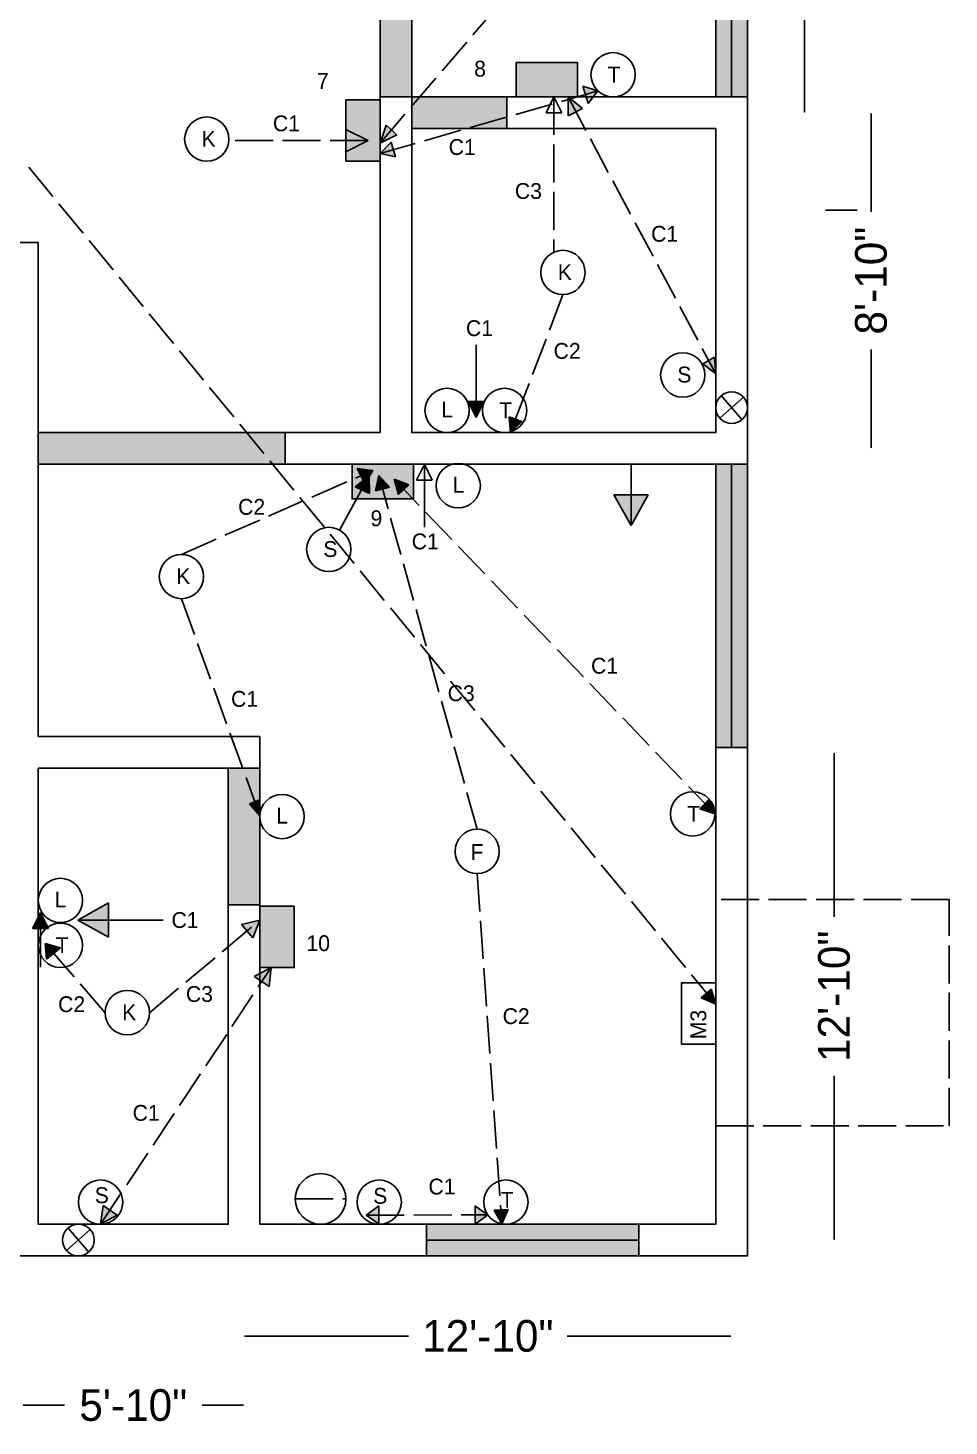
# Model space of a CAD drawing. Header units: feet. Extents: x -107 to 500, y -350 to 504.
# Drawn here: x 208.9 to 499.9, y -347.5 to 94 of the extents above; entities that cross this region are included whole.
import ezdxf

# ---------------------------------------------------------------- set-up
doc = ezdxf.new("R2010")
doc.units = ezdxf.units.FT
doc.header["$MEASUREMENT"] = 0
doc.linetypes.add('ACAD_ISO02W100', pattern=[15, 12, -3])
doc.dimstyles.get("Standard").update_dxf_attribs({"dimtxt": 0.18, "dimasz": 0.18, "dimexe": 0.18, "dimexo": 0.0625, "dimgap": 0.09, "dimtad": 0, "dimtih": 1, "dimtoh": 1, "dimdec": 4, "dimzin": 0, "dimdsep": 46, "dimtxsty": 'Standard', "dimcen": 0.09, "dimadec": 0, "dimazin": 0, "dimtfac": 1, "dimtdec": 4, "dimtofl": 0, "dimtmove": 0, "dimatfit": 3, "dimfxl": 1, "dimtolj": 1, "dimtzin": 0, "dimarcsym": 0})

# ---------------------------------------------------------------- blocks, each defined once
blk = doc.blocks.new('*D28')
at = {"color": 0, "lineweight": -2}
for p, q in [((454.19, 173.02), (454.19, 141.96)), ((454.19, 67.38), (454.19, 98.45))]:
    blk.add_line(p, q, dxfattribs=at)
at = {"color": 0}
for points in [[(454.16, 173.02), (454.22, 173.02), (454.19, 173.2)], [(454.16, 67.38), (454.22, 67.38), (454.19, 67.2)]]:
    blk.add_solid(points, dxfattribs=at)
at = {"layer": 'Defpoints', "color": 0}
for p in [(431.16, 173.2), (431.16, 67.2), (454.19, 67.2)]:
    blk.add_point(p, dxfattribs=at)
at = {"color": 0, "insert": (454.19, 120.2), "char_height": 10, "attachment_point": 5, "rotation": 90}
blk.add_mtext('\\A1;8\'-10"', dxfattribs=at)
blk = doc.blocks.new('*D29')
at = {"color": 0, "lineweight": -2}
for p, q in [((475.25, 67.02), (475.25, 35.96)), ((475.25, -38.62), (475.25, -7.55))]:
    blk.add_line(p, q, dxfattribs=at)
at = {"color": 0}
for points in [[(475.22, 67.02), (475.28, 67.02), (475.25, 67.2)], [(475.22, -38.62), (475.28, -38.62), (475.25, -38.8)]]:
    blk.add_solid(points, dxfattribs=at)
at = {"layer": 'Defpoints', "color": 0}
for p in [(431.16, 67.2), (431.16, -38.8), (475.25, -38.8)]:
    blk.add_point(p, dxfattribs=at)
at = {"color": 0, "insert": (475.25, 14.2), "char_height": 10, "attachment_point": 5, "rotation": 90}
blk.add_mtext('\\A1;8\'-10"', dxfattribs=at)
blk = doc.blocks.new('*D30')
at = {"color": 0, "lineweight": -2}
for p, q in [((463.57, -134.98), (463.57, -186.71)), ((463.57, -288.62), (463.57, -236.89))]:
    blk.add_line(p, q, dxfattribs=at)
at = {"color": 0}
for points in [[(463.54, -134.98), (463.6, -134.98), (463.57, -134.8)], [(463.54, -288.62), (463.6, -288.62), (463.57, -288.8)]]:
    blk.add_solid(points, dxfattribs=at)
at = {"layer": 'Defpoints', "color": 0}
for p in [(277.16, -134.8), (463.57, -134.8), (277.16, -288.8)]:
    blk.add_point(p, dxfattribs=at)
at = {"color": 0, "insert": (463.57, -211.8), "char_height": 10, "attachment_point": 5, "rotation": 90}
blk.add_mtext('\\A1;12\'-10"', dxfattribs=at)
blk = doc.blocks.new('*D31')
at = {"color": 0, "lineweight": -2}
for p, q in [((277.34, -319.1), (329.07, -319.1)), ((430.98, -319.1), (379.25, -319.1))]:
    blk.add_line(p, q, dxfattribs=at)
at = {"color": 0}
for points in [[(277.34, -319.07), (277.34, -319.13), (277.16, -319.1)], [(430.98, -319.07), (430.98, -319.13), (431.16, -319.1)]]:
    blk.add_solid(points, dxfattribs=at)
at = {"layer": 'Defpoints', "color": 0}
for p in [(277.16, -288.8), (431.16, -288.8), (431.16, -319.1)]:
    blk.add_point(p, dxfattribs=at)
at = {"color": 0, "insert": (354.16, -319.1), "char_height": 10, "attachment_point": 5}
blk.add_mtext('\\A1;12\'-10"', dxfattribs=at)
blk = doc.blocks.new('*D32')
at = {"color": 0, "lineweight": -2}
for p, q in [((207.34, -340.95), (220.41, -340.95)), ((276.98, -340.95), (263.92, -340.95))]:
    blk.add_line(p, q, dxfattribs=at)
at = {"color": 0}
for points in [[(207.34, -340.92), (207.34, -340.98), (207.16, -340.95)], [(276.98, -340.92), (276.98, -340.98), (277.16, -340.95)]]:
    blk.add_solid(points, dxfattribs=at)
at = {"layer": 'Defpoints', "color": 0}
for p in [(207.16, -288.8), (277.16, -288.8), (207.16, -340.95)]:
    blk.add_point(p, dxfattribs=at)
at = {"color": 0, "insert": (242.16, -340.95), "char_height": 10, "attachment_point": 5}
blk.add_mtext('\\A1;5\'-10"', dxfattribs=at)

msp = doc.modelspace()

# ---------------------------------------------------------------- hatches: boundary and pattern name
at = {"linetype": 'ACAD_ISO02W100'}
h = msp.add_hatch(color=70, dxfattribs=at)
h.paths.add_polyline_path([(77.32709, 464.20329), (77.32709, 469.20329), (48.28656, 469.20329), (48.28656, 464.20329)])
h.paths.add_polyline_path([(77.32709, 459.20329), (77.32709, 464.20329), (48.28656, 464.20329), (48.28656, 459.20329)])
h.paths.add_polyline_path([(207.43072, 464.20329), (207.43072, 469.20329), (135.47323, 469.20329), (135.47323, 464.20329)])
h.paths.add_polyline_path([(135.47323, 464.20329), (135.47323, 459.20329), (159.53886, 459.20329, -0.00760481), (159.75178, 459.20329), (184.9185, 459.20329, -0.137077422), (188.68588, 459.20329), (207.43072, 459.20329), (207.43072, 464.20329)])
h.paths.add_polyline_path([(372.28764, 464.20329), (372.28764, 469.20329), (318.16192, 469.20329), (318.16192, 464.20329)])
h.paths.add_polyline_path([(318.16192, 464.20329), (318.16192, 459.20329), (368.31981, 459.20329, -0.089970811), (371.17576, 459.20329), (372.28764, 459.20329), (372.28764, 464.20329)])
h.paths.add_polyline_path([(426.16192, -133.25569), (431.16192, -133.25569), (431.16192, -43.79671), (426.16192, -43.79671)])
h.paths.add_polyline_path([(436.16192, -43.79671), (431.16192, -43.79671), (431.16192, -133.25569), (436.16192, -133.25569)])
h.paths.add_polyline_path([(426.16192, 72.20329), (431.16192, 72.20329), (431.16192, 168.20329), (426.16192, 168.20329)])
h.paths.add_polyline_path([(436.16192, 168.20329), (431.16192, 168.20329), (431.16192, 72.20329), (436.16192, 72.20329)])
h.paths.add_polyline_path([(401.85983, -288.79671), (401.85983, -283.79671), (359.8824, -283.79671, -0.000193978), (359.87696, -283.79671), (334.83154, -283.79671), (334.83154, -288.79671)])
h.paths.add_polyline_path([(401.85983, -293.79671), (401.85983, -288.79671), (334.83154, -288.79671), (334.83154, -293.79671)])
h.paths.add_polyline_path([(146.16091, -288.79671), (146.16091, -283.79671), (120.80603, -283.79671, -0.000273873), (120.79836, -283.79671), (73.5772, -283.79671), (73.5772, -288.79671)])
h.paths.add_polyline_path([(73.5772, -288.79671), (73.5772, -293.79671), (146.16091, -293.79671), (146.16091, -288.79671)])
h.paths.add_polyline_path([(23.61951, -288.79671), (23.61951, -283.79671), (-42.17471, -283.79671), (-42.17471, -288.79671)])
h.paths.add_polyline_path([(-42.17471, -288.79671), (-42.17471, -293.79671), (23.61951, -293.79671), (23.61951, -288.79671)])
h = msp.add_hatch(color=104)
h.paths.add_polyline_path([(36.16192, 26.20329), (46.16192, 26.20329), (46.16192, 132.20329), (36.16192, 132.20329)])
h.paths.add_polyline_path([(202.16192, 16.20329), (202.16192, 26.20329), (154.16192, 26.20329), (154.16192, 16.20329)])
h.paths.add_polyline_path([(46.16192, 224.20329), (46.16192, 214.20329), (82.16192, 214.20329), (82.16192, 224.20329)])
h.paths.add_polyline_path([(118.16192, 224.20329), (128.16192, 224.20329), (128.16192, 284.20329), (118.16192, 284.20329)])
h.paths.add_polyline_path([(248.16192, 274.20329), (248.16192, 284.20329), (184.01105, 284.20329), (184.01105, 274.20329)])
h.paths.add_polyline_path([(306.16192, 274.20329), (306.16192, 284.20329), (258.16192, 284.20329), (258.16192, 274.20329)])
h.paths.add_polyline_path([(320.16192, 274.20329), (320.16192, 284.20329), (306.16192, 284.20329), (306.16192, 274.20329)])
h.paths.add_polyline_path([(360.16192, 284.20329), (360.16192, 274.20329), (377.743, 274.20329), (377.743, 284.20329)])
h.paths.add_polyline_path([(378.16193, 284.20329), (388.16193, 284.20329), (388.16193, 332.20329), (388.16192, 332.20329), (388.16192, 380.63037), (378.16193, 380.63037)])
h.paths.add_polyline_path([(330.16192, 168.20329), (320.16192, 168.20329), (320.16192, 72.20329), (330.16192, 72.20329)])
h.paths.add_polyline_path([(330.16192, 72.20329), (330.16192, 62.20329), (360.16192, 62.20329), (360.16192, 72.20329)])
h.paths.add_polyline_path([(290.16192, -43.79671), (290.16192, -33.79671), (212.16192, -33.79671), (212.16192, -43.79671)])
h.paths.add_polyline_path([(282.16192, -139.79671), (272.16192, -139.79671), (272.16192, -169.79671), (272.16192, -182.95038), (282.16192, -182.95038), (282.16192, -169.79671)])
at = {"true_color": 0x000000}
h = msp.add_hatch(color=18, dxfattribs=at)
h.paths.add_polyline_path([(192.25413, -84.1907), (182.5645, -89.61137), (192.25413, -89.61137)])
h.paths.add_polyline_path([(192.25413, -89.61137), (182.5645, -89.61137), (192.25413, -95.03205)])
h.paths.add_polyline_path([(310.29159, 245.39137), (300.60196, 239.97069), (310.29159, 239.97069)])
h.paths.add_polyline_path([(310.29159, 239.97069), (300.60196, 239.97069), (310.29159, 234.55002)])
h.paths.add_polyline_path([(137.85156, 311.10026), (137.85156, 305.67959), (147.54119, 305.67959)])
h.paths.add_polyline_path([(147.54119, 305.67959), (137.85156, 305.67959), (137.85156, 300.25891)])
h.paths.add_polyline_path([(399.42251, -53.4718), (394.00183, -53.4718), (399.42251, -63.16144)])
h.paths.add_polyline_path([(404.84318, -53.4718), (399.42251, -53.4718), (399.42251, -63.16144)])
at = {"linetype": 'ACAD_ISO02W100'}
h = msp.add_hatch(color=253, dxfattribs=at)
h.paths.add_polyline_path([(183.54119, 295.04464), (164.16192, 295.04464), (164.16192, 284.20329), (183.54119, 284.20329)])
h.paths.add_polyline_path([(147.54119, 274.20329), (128.16192, 274.20329), (128.16192, 263.3083), (147.54119, 263.3083)])
h.paths.add_polyline_path([(339.54119, 295.04464), (320.16192, 295.04464), (320.16192, 284.20329), (339.54119, 284.20329)])
h.paths.add_polyline_path([(358.92046, 295.04464), (339.54119, 295.04464), (339.54119, 284.20329), (358.92046, 284.20329)])
h.paths.add_polyline_path([(429.05415, 295.04464), (409.67488, 295.04464), (409.67488, 284.20329), (429.05415, 284.20329)])
h.paths.add_polyline_path([(139.00327, 223.20944), (128.16193, 223.20944), (128.16193, 203.83017), (139.00327, 203.83017)])
h.paths.add_polyline_path([(320.16192, 71.33301), (309.33212, 71.33301), (309.33212, 51.95374), (320.16192, 51.95374)])
h.paths.add_polyline_path([(382.52139, 83.04464), (363.14212, 83.04464), (363.14212, 72.20329), (382.52139, 72.20329)])
h.paths.add_polyline_path([(104.24588, 37.04464), (84.86661, 37.04464), (84.86661, 26.20329), (104.24588, 26.20329)])
h.paths.add_polyline_path([(140.88916, 16.20329), (121.50989, 16.20329), (121.50989, 5.45737), (140.88916, 5.45737)])
h.paths.add_polyline_path([(293.00327, -183.3357), (282.16193, -183.3357), (282.16193, -202.71497), (293.00327, -202.71497)])
h.paths.add_polyline_path([(330.67268, -43.79671), (311.29342, -43.79671), (311.29342, -54.7076), (330.67268, -54.7076)])
at = {"linetype": 'ACAD_ISO02W100', "true_color": 0x000000}
h = msp.add_hatch(color=18, dxfattribs=at)
h.paths.add_polyline_path([(323.64255, 57.95431), (320.16336, 54.36332), (324.37128, 55.5723)])
h.paths.add_polyline_path([(324.37128, 55.5723), (320.16336, 54.36332), (325.05617, 53.33356)])
h.paths.add_polyline_path([(384.14573, 75.57893), (384.98722, 72.98777), (388.92816, 74.12003)])
h.paths.add_polyline_path([(388.92816, 74.12003), (384.98722, 72.98777), (385.24199, 72.20329), (387.48103, 72.20329)])
h.paths.add_polyline_path([(387.48103, 72.20329), (385.24199, 72.20329), (385.91543, 70.12961)])
h = msp.add_hatch(color=18, dxfattribs=at)
h.paths.add_polyline_path([(423.93677, -11.03543), (422.119, -12.04239), (426.16192, -15.20402)])
h.paths.add_polyline_path([(425.77551, -10.01684), (423.93677, -11.03543), (426.16192, -15.20402)])
h.paths.add_polyline_path([(379.50477, 72.20329), (379.50477, 66.20329), (382.00364, 67.52191)])
h.paths.add_polyline_path([(379.50477, 72.20329), (382.00364, 67.52191), (384.03246, 68.59249)])
h = msp.add_hatch(color=18, dxfattribs=at)
h.paths.add_polyline_path([(309.33212, 61.91943), (309.33212, 58.41943), (316.33212, 58.41943)])
h.paths.add_polyline_path([(316.33212, 58.41943), (309.33212, 58.41943), (309.33212, 54.91943)])
h = msp.add_hatch(color=18, dxfattribs=at)
h.paths.add_polyline_path([(323.70757, 61.79295), (322.08778, 63.25088), (320.16533, 57.67334), (320.16533, 57.66741)])
h.paths.add_polyline_path([(325.38705, 60.28129), (323.70757, 61.79295), (320.16533, 57.66741), (320.16533, 57.66369)])
h = msp.add_hatch(color=18, dxfattribs=at)
h.paths.add_polyline_path([(352.94542, -24.00296), (350.44542, -24.00296), (350.44542, -29.00296)])
h.paths.add_polyline_path([(350.44542, -24.00296), (347.94542, -24.00296), (350.44542, -29.00296)])
h = msp.add_hatch(color=18, dxfattribs=at)
h.paths.add_polyline_path([(362.90973, -29.57748), (360.89355, -28.81348), (361.28299, -33.55685, 0.004606283), (361.40723, -33.52223)])
h.paths.add_polyline_path([(364.9115, -30.33601), (362.90973, -29.57748), (361.40723, -33.52223, 0.010048704), (361.67591, -33.4388)])
h = msp.add_hatch(color=18, dxfattribs=at)
h.paths.add_polyline_path([(316.7199, -47.44905), (316.80965, -53.0385), (312.30219, -50.87452)])
edge = h.paths.add_edge_path()
edge.add_line((316.7199, -47.44905), (307.31334, -64.55946))
h = msp.add_hatch(color=18, dxfattribs=at)
h.paths.add_polyline_path([(315.30554, -50.02174), (314.78065, -48.95273), (312.30219, -50.87452), (314.30746, -51.83723)])
h.paths.add_polyline_path([(316.72257, -47.61569), (315.43174, -49.79219), (314.30746, -51.83723), (316.80965, -53.0385)])
h = msp.add_hatch(color=18, dxfattribs=at)
h.paths.add_polyline_path([(317.85159, -45.71202), (312.88914, -45.1004), (314.01604, -47.39549)])
h.paths.add_polyline_path([(317.85159, -45.71202), (314.01604, -47.39549), (314.78065, -48.95273), (316.7199, -47.44905), (316.72257, -47.61569)])
h.paths.add_polyline_path([(316.7199, -47.44905), (314.78065, -48.95273), (315.30104, -50.01257), (315.43174, -49.79219)])
h = msp.add_hatch(color=18, dxfattribs=at)
h.paths.add_polyline_path([(319.71723, -47.32485), (318.69015, -52.21823), (320.91041, -51.61292)])
h.paths.add_polyline_path([(319.71723, -47.32485), (320.91041, -51.61292), (323.08575, -51.01986)])
h = msp.add_hatch(color=18, dxfattribs=at)
h.paths.add_polyline_path([(327.64996, -51.7674), (324.54384, -48.52767), (325.96445, -53.32161)])
h.paths.add_polyline_path([(329.20709, -50.33158), (324.54384, -48.52767), (327.64996, -51.7674)])
h = msp.add_hatch(color=18, dxfattribs=at)
h.paths.add_polyline_path([(280.55982, -150.36286), (278.89851, -151.00856), (282.16192, -154.79671)])
h.paths.add_polyline_path([(282.01056, -149.799), (280.55982, -150.36286), (282.16192, -154.79671)])
h = msp.add_hatch(color=18, dxfattribs=at)
h.paths.add_polyline_path([(424.03659, -149.56242), (422.72941, -150.93676), (425.87119, -154.21368)])
h.paths.add_polyline_path([(422.72941, -150.93676), (421.13391, -152.61423), (425.87119, -154.21368)])
h = msp.add_hatch(color=18, dxfattribs=at)
h.paths.add_polyline_path([(212.16192, -186.78061), (210.36943, -190.36558), (212.16192, -190.36558)])
h.paths.add_polyline_path([(212.86943, -185.36558), (212.16192, -186.78061), (212.16192, -190.36558), (212.86943, -190.36558)])
h.paths.add_polyline_path([(212.86943, -185.36558), (212.86943, -190.36558), (214.63094, -190.36558, -0.024046989), (215.16423, -189.95517)])
h.paths.add_polyline_path([(215.16423, -189.95517, 0.024046989), (214.63094, -190.36558), (215.36943, -190.36558)])
h = msp.add_hatch(color=18, dxfattribs=at)
h.paths.add_polyline_path([(234.34502, -182.31285), (224.65538, -187.73352), (234.34502, -187.73352)])
h.paths.add_polyline_path([(234.34502, -187.73352), (224.65538, -187.73352), (234.34502, -193.1542)])
h = msp.add_hatch(color=18, dxfattribs=at)
h.paths.add_polyline_path([(282.16192, -187.7797), (276.31346, -189.11964), (278.07999, -191.19651)])
h.paths.add_polyline_path([(282.16192, -187.7797), (278.07999, -191.19651), (279.90099, -193.33741)])
h = msp.add_hatch(color=18, dxfattribs=at)
h.paths.add_polyline_path([(214.32541, -195.12042), (214.78579, -200.09918), (217.02503, -198.2319)])
h.paths.add_polyline_path([(219.14042, -196.4679), (214.32541, -195.12042), (217.02503, -198.2319)])
h = msp.add_hatch(color=18, dxfattribs=at)
h.paths.add_polyline_path([(282.16192, -204.60269), (280.39868, -205.54652), (282.16192, -206.72937)])
h.paths.add_polyline_path([(285.68851, -202.71497), (282.16192, -204.60269), (282.16192, -206.72937), (282.75746, -207.12888)])
h.paths.add_polyline_path([(285.68851, -202.71497), (282.75746, -207.12888), (285.07491, -208.68351)])
at = {"linetype": 'ACAD_ISO02W100'}
h = msp.add_hatch(color=3, dxfattribs=at)
h.paths.add_polyline_path([(423.2722, -210.78024), (421.60528, -212.24211), (426.16192, -214.3005)])
h.paths.add_polyline_path([(424.71586, -209.51418), (423.2722, -210.78024), (426.16192, -214.3005)])
at = {"linetype": 'ACAD_ISO02W100', "true_color": 0x000000}
h = msp.add_hatch(color=18, dxfattribs=at)
h.paths.add_polyline_path([(234.81348, -279.32844), (232.63681, -277.84901), (231.84633, -283.79671), (231.84633, -283.79671)])
h.paths.add_polyline_path([(237.12993, -280.90287), (234.81348, -279.32844), (231.84633, -283.79671), (231.84633, -283.79671)])
h = msp.add_hatch(color=18, dxfattribs=at)
h.paths.add_polyline_path([(319.78702, -277.93589), (315.77377, -280.91814), (319.78702, -280.9081)])
h.paths.add_polyline_path([(319.78702, -280.9081), (315.77377, -280.91814), (319.78702, -283.74391)])
h.paths.add_polyline_path([(350.17622, -277.9887), (350.17622, -280.83212), (354.15293, -280.82217, -0.002844948), (354.10749, -280.75675)])
h.paths.add_polyline_path([(354.16192, -280.83494, -0.000557659), (354.15293, -280.82217), (350.17622, -280.83212), (350.17622, -283.79671)])
h = msp.add_hatch(color=18, dxfattribs=at)
h.paths.add_polyline_path([(360.62142, -279.09952), (358.30715, -279.20385), (358.62379, -283.68313)])
h.paths.add_polyline_path([(358.30715, -279.20385), (356.22182, -279.29787), (358.62379, -283.68313)])

# ---------------------------------------------------------------- linework, layer by layer
for p, q in [((436.16192, -293.79671), (436.16192, 274.20329)), ((426.16192, 72.20329), (426.16192, 168.20329)), ((360.16192, 72.20329), (360.16192, 62.20329)), ((372.55345, 67.23283), (375.05345, 72.23283)), ((375.05345, 72.23283), (377.55345, 67.23283)), ((377.55345, 67.23283), (372.55345, 67.23283)), ((320.16192, 57.66345), (322.08778, 63.25088)), ((426.16192, -33.79671), (426.16192, 62.20329)), ((325.38705, 60.28129), (320.16533, 57.66369)), ((426.16192, 51.20329), (426.16192, 41.20329)), ((470.8164, 36.47215), (460.8164, 36.47215)), ((350.44542, -29.00296), (350.44542, -6.04189)), ((350.44542, -29.00296), (347.94542, -24.00296)), ((347.94542, -24.00296), (352.94542, -24.00296)), ((352.94542, -24.00296), (350.44542, -29.00296)), ((434.892, -22.57834), (427.43185, -29.23763)), ((427.90835, -22.11137), (434.41549, -29.7046)), ((320.16192, -33.79671), (260.16192, -33.79671)), ((272.16192, -43.79671), (260.16192, -43.79671)), ((282.16192, -43.79671), (272.16192, -43.79671)), ((331.61555, -48.7992), (334.11555, -43.7992)), ((334.11555, -43.7992), (336.61555, -48.7992)), ((334.11555, -43.7992), (334.11555, -63.68576)), ((399.42251, -43.78217), (399.42251, -63.16144)), ((426.16192, -283.79671), (426.16192, -43.79671)), ((316.7199, -47.44905), (307.31334, -64.55946)), ((316.7199, -47.44905), (312.30219, -50.87452)), ((316.7199, -47.44905), (316.80965, -53.0385)), ((316.80965, -53.0385), (312.30219, -50.87452)), ((336.61555, -48.7992), (331.61555, -48.7992)), ((404.84318, -53.4718), (394.00183, -53.4718)), ((394.00183, -53.4718), (399.42251, -63.16144)), ((404.84318, -53.4718), (399.42251, -63.16144)), ((272.16192, -129.79671), (277.16192, -129.79671)), ((277.16192, -129.79671), (282.16192, -129.79671)), ((282.16192, -139.79671), (282.16192, -129.79671)), ((282.16192, -139.79671), (272.16192, -139.79671)), ((272.16192, -139.79671), (272.16192, -169.79671)), ((282.16192, -169.79671), (282.16192, -139.79671)), ((210.36943, -190.36558), (212.86943, -185.36558)), ((212.86943, -185.36558), (215.36943, -190.36558)), ((234.34502, -182.31285), (224.65538, -187.73352)), ((234.34502, -193.1542), (234.34502, -182.31285)), ((272.16192, -182.95038), (282.16192, -182.95038)), ((234.34502, -193.1542), (224.65538, -187.73352)), ((224.65538, -187.73352), (251.60014, -187.73352)), ((215.36943, -190.36558), (210.36943, -190.36558)), ((212.16192, -283.79671), (272.16192, -283.79671)), ((228.57886, -285.46707), (221.11871, -292.12636)), ((221.59522, -285.0001), (228.10236, -292.59333)), ((282.16192, -283.79671), (426.16192, -283.79671)), ((-63.83808, -293.79671), (436.16192, -293.79671))]:
    msp.add_line(p, q)
at = {"color": 0}
for p, q in [((431.16192, 168.20329), (431.16192, 72.20329)), ((334.83154, -288.79671), (401.85983, -288.79671))]:
    msp.add_line(p, q, dxfattribs=at)
at = {"linetype": 'ACAD_ISO02W100'}
for p, q in [((320.16192, 57.66345), (373.36027, 119.62186)), ((388.92816, 74.12003), (384.14573, 75.57893)), ((385.91543, 70.12961), (384.14573, 75.57893)), ((388.92816, 74.12003), (320.16336, 54.36332)), ((375.06822, 72.20329), (375.06822, 23.18101)), ((379.50477, 72.20329), (426.16192, -15.20402)), ((379.50477, 72.20329), (379.50477, 66.20329)), ((384.03246, 68.59249), (379.50477, 72.20329)), ((388.92816, 74.12003), (385.91543, 70.12961)), ((379.50477, 66.20329), (384.03246, 68.59249)), ((309.33212, 61.91943), (316.33212, 58.41943)), ((309.33212, 61.91943), (309.33212, 54.91943)), ((322.08778, 63.25088), (325.38705, 60.28129)), ((316.33212, 58.41943), (272.37999, 58.41943)), ((316.33212, 58.41943), (309.33212, 54.91943)), ((320.16336, 54.36332), (323.64255, 57.95431)), ((323.64255, 57.95431), (325.05617, 53.33356)), ((320.16336, 54.36332), (325.05617, 53.33356)), ((377.90024, 9.77948), (361.30268, -33.79671)), ((422.119, -12.04239), (425.77551, -10.01684)), ((426.16192, -15.20402), (422.119, -12.04239)), ((425.77551, -10.01684), (426.16192, -15.20402)), ((361.30268, -33.79671), (360.89355, -28.81348)), ((364.9115, -30.33601), (360.89355, -28.81348)), ((361.30268, -33.79671), (364.9115, -30.33601)), ((257.39296, -72.24804), (317.85159, -45.71202)), ((317.85159, -45.71202), (312.88914, -45.1004)), ((315.30104, -50.01257), (312.88914, -45.1004)), ((317.85159, -45.71202), (315.30104, -50.01257)), ((319.71723, -47.32485), (318.69015, -52.21823)), ((350.80219, -159.0385), (319.71723, -47.32485)), ((319.71723, -47.32485), (323.08575, -51.01986)), ((425.87119, -154.21368), (324.54384, -48.52767)), ((324.54384, -48.52767), (325.96445, -53.32161)), ((324.54384, -48.52767), (329.20709, -50.33158)), ((323.08575, -51.01986), (318.69015, -52.21823)), ((329.20709, -50.33158), (325.96445, -53.32161)), ((257.39296, -86.24804), (282.16192, -154.79671)), ((278.89851, -151.00856), (282.01056, -149.799)), ((282.16192, -154.79671), (282.01056, -149.799)), ((424.03659, -149.56242), (421.13391, -152.61423)), ((425.87119, -154.21368), (424.03659, -149.56242)), ((282.16192, -154.79671), (278.89851, -151.00856)), ((425.87119, -154.21368), (421.13391, -152.61423)), ((350.80219, -173.0385), (358.62379, -283.68313)), ((212.86943, -185.36558), (212.86943, -197.15666)), ((499.86377, -181.18714), (426.16192, -181.18714)), ((499.86377, -252.72052), (499.86377, -181.18714)), ((247.28559, -216.9732), (282.16192, -187.7797)), ((282.16192, -187.7797), (276.31346, -189.11964)), ((276.31346, -189.11964), (279.90099, -193.33741)), ((282.16192, -187.7797), (279.90099, -193.33741)), ((212.86943, -197.15666), (212.86943, -202.56031)), ((233.28559, -216.9732), (214.32541, -195.12042)), ((214.32541, -195.12042), (214.78579, -200.09918)), ((214.32541, -195.12042), (219.14042, -196.4679)), ((219.14042, -196.4679), (214.78579, -200.09918)), ((231.84633, -283.79671), (285.68851, -202.71497)), ((285.68851, -202.71497), (280.39868, -205.54652)), ((285.68851, -202.71497), (285.07491, -208.68351)), ((285.07491, -208.68351), (280.39868, -205.54652)), ((421.60528, -212.24211), (424.71586, -209.51418)), ((426.16192, -214.3005), (424.71586, -209.51418)), ((426.16192, -214.3005), (421.60528, -212.24211)), ((426.16192, -252.72052), (499.86377, -252.72052)), ((231.84633, -283.79671), (232.63681, -277.84901)), ((232.63681, -277.84901), (237.12993, -280.90287)), ((293.35803, -275.79671), (309.35803, -275.79671)), ((315.77377, -280.91814), (319.78702, -277.93589)), ((319.78702, -277.93589), (319.78702, -283.79671)), ((350.10122, -277.93589), (354.18947, -280.81447)), ((350.17622, -283.79671), (350.17622, -277.93589)), ((231.84633, -283.79671), (237.12993, -280.90287)), ((315.77377, -280.91814), (354.15293, -280.82217)), ((319.86202, -283.79671), (315.77377, -280.91814)), ((354.18947, -280.81447), (350.17622, -283.79671)), ((360.62142, -279.09952), (356.22182, -279.29787)), ((358.62379, -283.68313), (356.22182, -279.29787)), ((358.62379, -283.68313), (360.62142, -279.09952))]:
    msp.add_line(p, q, dxfattribs=at)
at = {"color": 3, "linetype": 'ACAD_ISO02W100'}
msp.add_line((426.16192, -214.3005), (207.43002, 52.15873), dxfattribs=at)
for points in [[(436.16192, 62.20329), (436.16192, 178.20329)], [(360.16192, 72.20329), (426.16192, 72.20329), (426.16192, 168.20329), (330.16192, 168.20329)], [(320.16192, 120.20329), (320.16192, 62.20329)], [(330.16192, 120.20329), (330.16192, 72.20329)], [(330.16192, 120.20329), (330.16192, -33.79671), (426.16192, -33.79671), (426.16192, 62.20329), (360.16192, 62.20329)], [(320.16192, 72.20329), (320.16192, -33.79671)], [(426.16192, 72.20329), (360.16192, 72.20329)], [(436.16192, -43.79671), (436.16192, -43.79671), (436.16192, 72.20329)], [(360.16192, 62.20329), (426.16192, 62.20329)], [(202.16192, 26.20329), (212.16192, 26.20329), (212.16192, -129.79671)], [(436.16192, -33.79671), (436.16192, -293.79671), (272.16192, -293.79671)], [(330.16192, -33.79671), (426.16192, -33.79671)], [(282.16192, -43.79671), (426.16192, -43.79671), (426.16192, -283.79671), (282.16192, -283.79671), (282.16192, -169.79671)], [(320.16192, -43.79671), (426.16192, -43.79671)], [(212.16192, -129.79671), (272.16192, -129.79671)], [(272.16192, -169.79671), (272.16192, -283.79671), (212.16192, -283.79671), (212.16192, -139.79671), (272.16192, -139.79671)], [(212.16192, -139.79671), (212.16192, -283.79671)], [(272.16192, -283.79671), (272.16192, -169.79671)], [(282.16192, -169.79671), (282.16192, -283.79671)], [(282.16192, -169.79671), (282.16192, -283.79671)], [(212.16192, -293.79671), (212.16192, -293.79671), (36.16192, -293.79671)], [(282.16192, -293.79671), (282.16192, -293.79671), (202.16192, -293.79671)], [(282.16192, -293.79671), (282.16192, -293.79671), (202.16192, -293.79671)]]:
    msp.add_lwpolyline(points)
for points in [[(320.16192, 168.20329), (330.16192, 168.20329), (330.16192, 72.20329), (320.16192, 72.20329)], [(426.16192, 168.20329), (436.16192, 168.20329), (436.16192, 72.20329), (426.16192, 72.20329)], [(363.14212, 83.04464), (382.52139, 83.04464), (382.52139, 72.20329), (363.14212, 72.20329)], [(320.17347, 71.33301), (320.16192, 51.95374), (309.33212, 51.95374), (309.33212, 71.33301)], [(360.16192, 72.20329), (330.16192, 72.20329), (330.16192, 62.20329), (360.16192, 62.20329)], [(212.16192, -33.79671), (290.16192, -33.79671), (290.16192, -43.79671), (212.16192, -43.79671)], [(311.29342, -43.79671), (330.67268, -43.79671), (330.67268, -54.7076), (311.29342, -54.7076)], [(293.00327, -183.3357), (293.00327, -202.71497), (282.16193, -202.71497), (282.16193, -183.3357)], [(426.16192, -207.5313), (426.16192, -226.91057), (415.35706, -226.91057), (415.35706, -207.5313)], [(334.83154, -283.79671), (401.85983, -283.79671), (401.85983, -293.79671), (334.83154, -293.79671)]]:
    msp.add_lwpolyline(points, close=True)
at = {"flags": 128}
msp.add_lwpolyline([(426.16192, -43.79671), (436.16192, -43.79671), (436.16192, -133.25569), (426.16192, -133.25569)], close=True, dxfattribs=at)
for centre, radius in [((393.7407, 79.20329), 7), ((265.39506, 58.87852), 7), ((377.90024, 16.77948), 7), ((415.75376, -15.59151), 7), ((341.30219, -26.79671), 7), ((359.46624, -26.79671), 7), ((431.16192, -25.90799), 5), ((344.80219, -50.5385), 7), ((303.94106, -70.6936), 7), ((257.39296, -79.24804), 7), ((289.16192, -155.0385), 7), ((418.87119, -154.21368), 7), ((350.80219, -166.0385), 7), ((219.16192, -181.5385), 7), ((219.16192, -195.70133), 7), ((240.28559, -216.9732), 7), ((301.35803, -275.79671), 8), ((231.84633, -276.79671), 7), ((319.86202, -276.79671), 7), ((359.87968, -276.79671), 7), ((224.84879, -288.79671), 5)]:
    msp.add_circle(centre, radius)
at = {"layer": 'Defpoints', "color": 0}
msp.add_line((431.16192, -43.79671), (431.16192, -133.25569), dxfattribs=at)

# ---------------------------------------------------------------- texts
at = {"char_height": 5, "attachment_point": 1}
for s, insert, width in [('7', (300.19215, 79.76899), 15.7990023), ('8', (349.8584, 83.62548), 15.7990023), ('T', (392.00115, 81.75042), 7.2329995), ('K', (263.75631, 61.48423), 7.2329995), ('K', (376.26149, 19.38519), 7.2329995), ('S', (414.01655, -12.96587), 7.2329995), ('L', (339.50809, -24.00296), 7.2329995), ('T', (357.7267, -24.24958), 7.2329995), ('L', (343.00809, -47.74475), 7.2329995), ('9', (317.10561, -58.3443), 15.7990023), ('S', (302.20385, -68.06797), 7.2329995), ('K', (255.75421, -76.64233), 7.2329995), ('L', (287.36782, -152.24475), 7.2329995), ('T', (417.13164, -151.66655), 7.2329995), ('F', (348.73281, -163.7353), 7.2329995), ('L', (217.36782, -178.74475), 7.2329995), ('T', (217.66179, -193.1542), 4.8413371), ('10', (296.87509, -192.53785), 15.7990023), ('K', (238.64683, -214.36749), 7.2329995), ('S', (229.99959, -272.11927), 4.9689127), ('S', (317.95655, -272.322), 7.2329995), ('T', (358.2352, -273.58484), 7.2329995)]:
    msp.add_mtext(s, dxfattribs=dict(at, insert=insert, width=width))
at = {"linetype": 'ACAD_ISO02W100', "char_height": 5, "width": 10.1284113, "attachment_point": 1}
for s, insert in [('C1', (286.2829, 66.36846)), ('C1', (341.79754, 58.88334)), ('C3', (362.71491, 45.00918)), ('C1', (405.74888, 31.48361)), ('C1', (347.2642, 1.69136)), ('C2', (374.94376, -5.48921)), ('C2', (275.27832, -54.73948)), ('C1', (330.12488, -65.65473)), ('C1', (386.77171, -104.91175)), ('C3', (341.48239, -113.60338)), ('C1', (273.05459, -115.38509)), ('C1', (254.23539, -185.22226)), ('C2', (218.41826, -211.80353)), ('C3', (258.7957, -208.58671)), ('C2', (358.84423, -215.58566)), ('C1', (241.96942, -246.11822)), ('C1', (335.43081, -269.3802))]:
    msp.add_mtext(s, dxfattribs=dict(at, insert=insert))
at = {"insert": (418.17109, -225.37446), "char_height": 5, "width": 11.3855723, "attachment_point": 1, "rotation": 90}
msp.add_mtext('{\\C3;M3}', dxfattribs=at)

# ---------------------------------------------------------------- dimensions: what is measured, and where the dimension line sits
for p1, p2, distance, picture, middle in [((431.16192, 173.20329), (431.16192, 67.20329), 23.02697, '*D28', (454.18889, 120.20329)), ((431.16192, 67.20329), (431.16192, -38.79671), 44.0924, '*D29', (475.25433, 14.20329)), ((277.16192, -288.79671), (277.16192, -134.79671), -186.40364, '*D30', (463.56556, -211.79671))]:
    dim = msp.add_aligned_dim(p1=p1, p2=p2, distance=distance, dimstyle='Standard', override={"dimtxt": 10, "dimlunit": 4, "dimse1": 1, "dimse2": 1})
    dim.commit()
    dim.dimension.update_dxf_attribs({"geometry": picture, "text_midpoint": middle, "text_rotation": 90})
dim = msp.add_aligned_dim(p1=(277.16192, -288.79671), p2=(207.16192, -288.79671), distance=52.15433, dimstyle='Standard', override={"dimtxt": 10, "dimlunit": 4, "dimse1": 1, "dimse2": 1})
dim.commit()
dim.dimension.update_dxf_attribs({"geometry": '*D32', "text_midpoint": (242.16192, -340.95104)})
dim = msp.add_linear_dim(base=(431.16192, -319.10041), p1=(277.16192, -288.79671), p2=(431.16192, -288.79671), angle=0, dimstyle='Standard', override={"dimtxt": 10, "dimlunit": 4, "dimse1": 1, "dimse2": 1})
dim.commit()
dim.dimension.update_dxf_attribs({"geometry": '*D31', "text_midpoint": (354.16192, -319.10041), "dimtype": 161})

doc.saveas('drawing.dxf')
